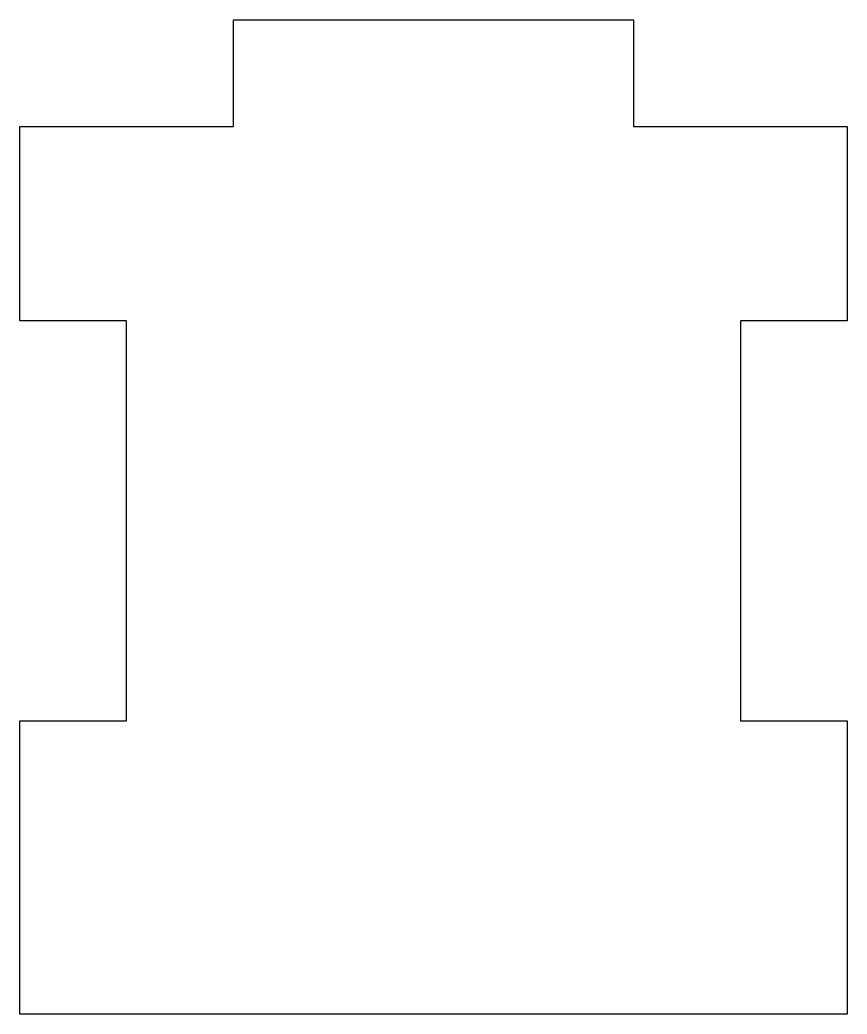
# Model space of a CAD drawing. Header units: inches. Extents: x -0.77 to 0.77, y 0.95 to 2.81.
import ezdxf

# ---------------------------------------------------------------- set-up
doc = ezdxf.new("R2010")
doc.units = ezdxf.units.IN
doc.layers.get('0').update_dxf_attribs({"linetype": 'CONTINUOUS'})

msp = doc.modelspace()

# ---------------------------------------------------------------- linework, layer by layer
msp.add_lwpolyline([(0.775, 0.95), (-0.775, 0.95), (-0.775, 1.5), (-0.575, 1.5), (-0.575, 2.25), (-0.775, 2.25), (-0.775, 2.614), (-0.375, 2.614), (-0.375, 2.814), (0.375, 2.814), (0.375, 2.614), (0.775, 2.614), (0.775, 2.25), (0.575, 2.25), (0.575, 1.5), (0.775, 1.5)], close=True)

doc.saveas('drawing.dxf')
